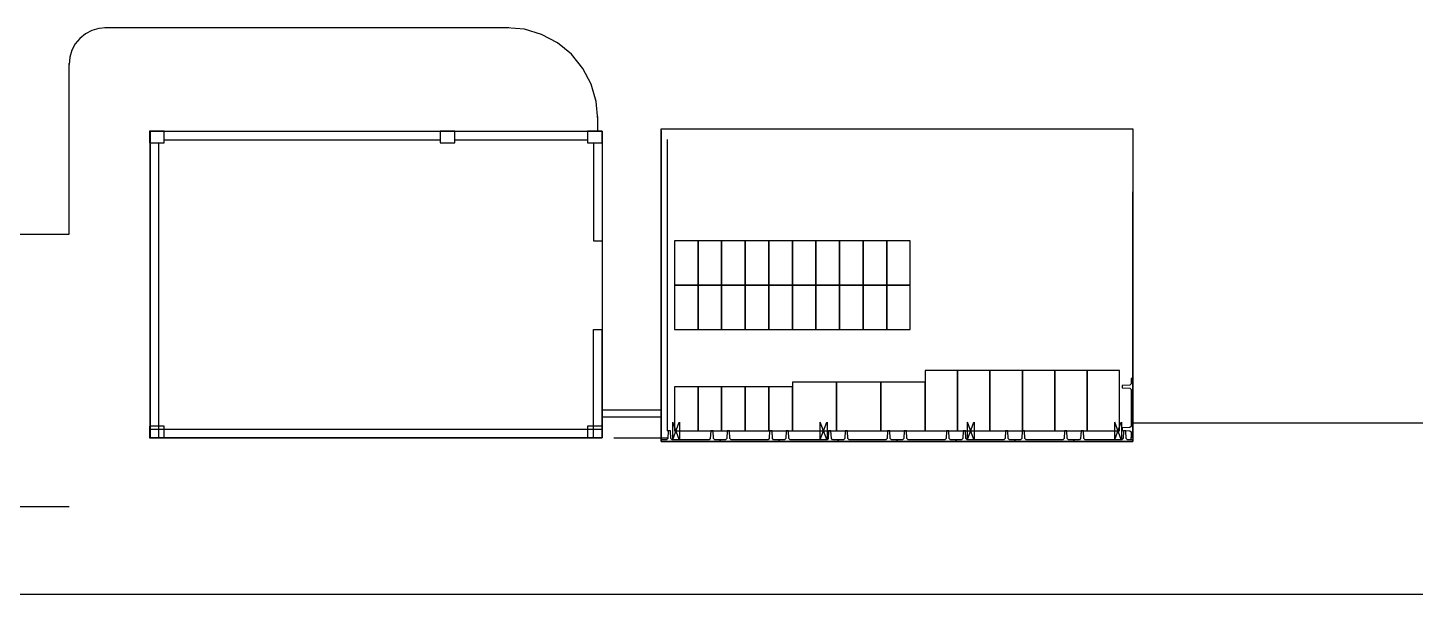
# Model space of a CAD drawing. Header units: metres. Extents: x 2 to 323, y -2 to 254.
# Drawn here: x 63.06 to 110.12, y 7.56 to 26.76 of the extents above; entities that cross this region are included whole.
import ezdxf

# ---------------------------------------------------------------- set-up
doc = ezdxf.new("R2010")
doc.units = ezdxf.units.M
doc.layers.add('REFERENCIA', color=7, linetype='Continuous')

msp = doc.modelspace()

# ---------------------------------------------------------------- linework, layer by layer
at = {"layer": 'REFERENCIA'}
for p, q in [((79.376, 26.761), (65.681, 26.761)), ((64.473, 19.76), (64.473, 25.553)), ((82.396, 23.261), (82.396, 23.751)), ((67.221, 23.261), (67.221, 12.861)), ((67.221, 23.261), (67.221, 12.861)), ((67.696, 23.261), (77.046, 23.261)), ((67.696, 23.261), (77.046, 23.261)), ((77.546, 23.261), (82.046, 23.261)), ((77.546, 23.261), (82.046, 23.261)), ((84.546, 23.276), (84.546, 12.796)), ((84.546, 23.276), (84.546, 12.796)), ((67.496, 22.861), (67.496, 12.861)), ((67.496, 22.861), (67.496, 12.861)), ((67.696, 22.961), (77.046, 22.961)), ((67.696, 22.961), (77.046, 22.961)), ((77.546, 22.961), (82.046, 22.961)), ((77.546, 22.961), (82.046, 22.961)), ((82.246, 22.861), (82.246, 19.542)), ((82.246, 22.861), (82.246, 19.542)), ((82.546, 22.861), (82.546, 19.542)), ((82.546, 22.861), (82.546, 19.542)), ((84.746, 22.976), (84.746, 13.096)), ((84.746, 22.976), (84.746, 13.096)), ((100.546, 14.876), (100.546, 21.196)), ((100.546, 14.876), (100.546, 21.196)), ((82.246, 19.542), (82.546, 19.542)), ((82.246, 19.542), (82.546, 19.542)), ((82.246, 12.861), (82.246, 16.53)), ((82.246, 16.53), (82.546, 16.53)), ((82.246, 12.861), (82.246, 16.53)), ((82.246, 16.53), (82.546, 16.53)), ((82.546, 12.861), (82.546, 16.53)), ((82.546, 12.861), (82.546, 16.53)), ((82.546, 12.861), (82.546, 16.53)), ((82.546, 12.861), (82.546, 16.53)), ((82.546, 13.81), (84.546, 13.81)), ((82.546, 13.81), (84.546, 13.81)), ((84.546, 13.561), (82.546, 13.561)), ((84.546, 13.561), (82.546, 13.561)), ((84.931, 13.396), (84.931, 12.796)), ((84.931, 13.396), (84.931, 12.796)), ((84.94, 12.804), (85.161, 13.388)), ((85.161, 12.804), (84.94, 13.388)), ((84.94, 12.804), (85.161, 13.388)), ((85.161, 12.804), (84.94, 13.388)), ((85.171, 13.396), (85.171, 12.796)), ((85.171, 13.396), (85.171, 12.796)), ((89.931, 13.396), (89.931, 12.796)), ((89.931, 13.396), (89.931, 12.796)), ((89.94, 12.804), (90.161, 13.388)), ((90.161, 12.804), (89.94, 13.388)), ((89.94, 12.804), (90.161, 13.388)), ((90.161, 12.804), (89.94, 13.388)), ((90.171, 13.396), (90.171, 12.796)), ((90.171, 13.396), (90.171, 12.796)), ((94.921, 13.396), (94.921, 12.796)), ((94.921, 13.396), (94.921, 12.796)), ((94.93, 12.804), (95.151, 13.388)), ((95.151, 12.804), (94.93, 13.388)), ((94.93, 12.804), (95.151, 13.388)), ((95.151, 12.804), (94.93, 13.388)), ((95.161, 13.396), (95.161, 12.796)), ((95.161, 13.396), (95.161, 12.796)), ((99.921, 13.396), (99.921, 12.796)), ((99.921, 13.396), (99.921, 12.796)), ((99.93, 12.804), (100.151, 13.388)), ((100.151, 12.804), (99.93, 13.388)), ((99.93, 12.804), (100.151, 13.388)), ((100.151, 12.804), (99.93, 13.388)), ((100.161, 13.396), (100.161, 12.796)), ((100.161, 13.396), (100.161, 12.796)), ((118.666, 13.361), (100.546, 13.361)), ((118.666, 13.361), (100.546, 13.361)), ((67.221, 13.161), (82.546, 13.161)), ((67.221, 13.161), (82.546, 13.161)), ((67.221, 13.161), (82.546, 13.161)), ((67.221, 13.161), (82.546, 13.161)), ((67.221, 12.861), (82.546, 12.861)), ((67.221, 12.861), (82.546, 12.861)), ((82.946, 12.861), (84.793, 12.861)), ((82.946, 12.861), (84.793, 12.861)), ((84.786, 13.096), (84.746, 13.096)), ((84.786, 13.096), (84.746, 13.096)), ((37.856, 7.561), (192.761, 7.561)), ((37.856, 7.561), (192.761, 7.561))]:
    msp.add_line(p, q, dxfattribs=at)
for points in [[(65.716, 26.761), (65.471, 26.74), (65.238, 26.671), (65.022, 26.558), (64.832, 26.402), (64.676, 26.212), (64.563, 25.997), (64.494, 25.763), (64.473, 25.518)], [(82.396, 23.653), (82.344, 24.265), (82.173, 24.848), (81.891, 25.386), (81.503, 25.862), (81.028, 26.251), (80.491, 26.535), (79.908, 26.708), (79.297, 26.761)], [(18.753, 19.76), (64.473, 19.76)], [(64.473, 10.52), (8.348, 10.52)]]:
    msp.add_lwpolyline(points, dxfattribs=at)
for points in [[(67.196, 22.861), (67.696, 22.861), (67.696, 23.261), (67.196, 23.261), (67.196, 22.861)], [(67.196, 22.861), (67.696, 22.861), (67.696, 23.261), (67.196, 23.261), (67.196, 22.861)], [(67.221, 23.261), (82.546, 23.261), (82.546, 12.861), (67.221, 12.861), (67.221, 23.261)], [(67.221, 23.261), (82.546, 23.261), (82.546, 12.861), (67.221, 12.861), (67.221, 23.261)], [(77.046, 22.861), (77.546, 22.861), (77.546, 23.261), (77.046, 23.261), (77.046, 22.861)], [(77.046, 22.861), (77.546, 22.861), (77.546, 23.261), (77.046, 23.261), (77.046, 22.861)], [(82.046, 22.861), (82.546, 22.861), (82.546, 23.261), (82.046, 23.261), (82.046, 22.861)], [(82.046, 22.861), (82.546, 22.861), (82.546, 23.261), (82.046, 23.261), (82.046, 22.861)], [(84.546, 23.336), (100.546, 23.336), (100.546, 12.736), (84.546, 12.736), (84.546, 23.336)], [(84.996, 18.036), (85.796, 18.036), (85.796, 19.536), (84.996, 19.536), (84.996, 18.036)], [(84.996, 18.036), (85.796, 18.036), (85.796, 19.536), (84.996, 19.536), (84.996, 18.036)], [(85.796, 18.036), (86.596, 18.036), (86.596, 19.536), (85.796, 19.536), (85.796, 18.036)], [(85.796, 18.036), (86.596, 18.036), (86.596, 19.536), (85.796, 19.536), (85.796, 18.036)], [(86.596, 18.036), (87.396, 18.036), (87.396, 19.536), (86.596, 19.536), (86.596, 18.036)], [(86.596, 18.036), (87.396, 18.036), (87.396, 19.536), (86.596, 19.536), (86.596, 18.036)], [(87.396, 18.036), (88.196, 18.036), (88.196, 19.536), (87.396, 19.536), (87.396, 18.036)], [(87.396, 18.036), (88.196, 18.036), (88.196, 19.536), (87.396, 19.536), (87.396, 18.036)], [(88.196, 18.036), (88.996, 18.036), (88.996, 19.536), (88.196, 19.536), (88.196, 18.036)], [(88.196, 18.036), (88.996, 18.036), (88.996, 19.536), (88.196, 19.536), (88.196, 18.036)], [(88.996, 18.036), (89.796, 18.036), (89.796, 19.536), (88.996, 19.536), (88.996, 18.036)], [(88.996, 18.036), (89.796, 18.036), (89.796, 19.536), (88.996, 19.536), (88.996, 18.036)], [(89.796, 18.036), (90.596, 18.036), (90.596, 19.536), (89.796, 19.536), (89.796, 18.036)], [(89.796, 18.036), (90.596, 18.036), (90.596, 19.536), (89.796, 19.536), (89.796, 18.036)], [(90.596, 18.036), (91.396, 18.036), (91.396, 19.536), (90.596, 19.536), (90.596, 18.036)], [(90.596, 18.036), (91.396, 18.036), (91.396, 19.536), (90.596, 19.536), (90.596, 18.036)], [(91.396, 18.036), (92.196, 18.036), (92.196, 19.536), (91.396, 19.536), (91.396, 18.036)], [(91.396, 18.036), (92.196, 18.036), (92.196, 19.536), (91.396, 19.536), (91.396, 18.036)], [(92.196, 18.036), (92.996, 18.036), (92.996, 19.536), (92.196, 19.536), (92.196, 18.036)], [(92.196, 18.036), (92.996, 18.036), (92.996, 19.536), (92.196, 19.536), (92.196, 18.036)], [(84.996, 16.536), (85.796, 16.536), (85.796, 18.036), (84.996, 18.036), (84.996, 16.536)], [(84.996, 16.536), (85.796, 16.536), (85.796, 18.036), (84.996, 18.036), (84.996, 16.536)], [(85.796, 16.536), (86.596, 16.536), (86.596, 18.036), (85.796, 18.036), (85.796, 16.536)], [(85.796, 16.536), (86.596, 16.536), (86.596, 18.036), (85.796, 18.036), (85.796, 16.536)], [(86.596, 16.536), (87.396, 16.536), (87.396, 18.036), (86.596, 18.036), (86.596, 16.536)], [(86.596, 16.536), (87.396, 16.536), (87.396, 18.036), (86.596, 18.036), (86.596, 16.536)], [(87.396, 16.536), (88.196, 16.536), (88.196, 18.036), (87.396, 18.036), (87.396, 16.536)], [(87.396, 16.536), (88.196, 16.536), (88.196, 18.036), (87.396, 18.036), (87.396, 16.536)], [(88.196, 16.536), (88.996, 16.536), (88.996, 18.036), (88.196, 18.036), (88.196, 16.536)], [(88.196, 16.536), (88.996, 16.536), (88.996, 18.036), (88.196, 18.036), (88.196, 16.536)], [(88.996, 16.536), (89.796, 16.536), (89.796, 18.036), (88.996, 18.036), (88.996, 16.536)], [(88.996, 16.536), (89.796, 16.536), (89.796, 18.036), (88.996, 18.036), (88.996, 16.536)], [(89.796, 16.536), (90.596, 16.536), (90.596, 18.036), (89.796, 18.036), (89.796, 16.536)], [(89.796, 16.536), (90.596, 16.536), (90.596, 18.036), (89.796, 18.036), (89.796, 16.536)], [(90.596, 16.536), (91.396, 16.536), (91.396, 18.036), (90.596, 18.036), (90.596, 16.536)], [(90.596, 16.536), (91.396, 16.536), (91.396, 18.036), (90.596, 18.036), (90.596, 16.536)], [(91.396, 16.536), (92.196, 16.536), (92.196, 18.036), (91.396, 18.036), (91.396, 16.536)], [(91.396, 16.536), (92.196, 16.536), (92.196, 18.036), (91.396, 18.036), (91.396, 16.536)], [(92.196, 16.536), (92.996, 16.536), (92.996, 18.036), (92.196, 18.036), (92.196, 16.536)], [(92.196, 16.536), (92.996, 16.536), (92.996, 18.036), (92.196, 18.036), (92.196, 16.536)], [(93.496, 13.096), (94.596, 13.096), (94.596, 15.146), (93.496, 15.146), (93.496, 13.096)], [(93.496, 13.096), (94.596, 13.096), (94.596, 15.146), (93.496, 15.146), (93.496, 13.096)], [(94.596, 13.096), (95.696, 13.096), (95.696, 15.146), (94.596, 15.146), (94.596, 13.096)], [(94.596, 13.096), (95.696, 13.096), (95.696, 15.146), (94.596, 15.146), (94.596, 13.096)], [(95.696, 13.096), (96.796, 13.096), (96.796, 15.146), (95.696, 15.146), (95.696, 13.096)], [(95.696, 13.096), (96.796, 13.096), (96.796, 15.146), (95.696, 15.146), (95.696, 13.096)], [(96.796, 13.096), (97.896, 13.096), (97.896, 15.146), (96.796, 15.146), (96.796, 13.096)], [(96.796, 13.096), (97.896, 13.096), (97.896, 15.146), (96.796, 15.146), (96.796, 13.096)], [(97.896, 13.096), (98.996, 13.096), (98.996, 15.146), (97.896, 15.146), (97.896, 13.096)], [(97.896, 13.096), (98.996, 13.096), (98.996, 15.146), (97.896, 15.146), (97.896, 13.096)], [(98.996, 13.096), (100.096, 13.096), (100.096, 15.146), (98.996, 15.146), (98.996, 13.096)], [(98.996, 13.096), (100.096, 13.096), (100.096, 15.146), (98.996, 15.146), (98.996, 13.096)], [(84.996, 13.096), (85.796, 13.096), (85.796, 14.596), (84.996, 14.596), (84.996, 13.096)], [(84.996, 13.096), (85.796, 13.096), (85.796, 14.596), (84.996, 14.596), (84.996, 13.096)], [(85.796, 13.096), (86.596, 13.096), (86.596, 14.596), (85.796, 14.596), (85.796, 13.096)], [(85.796, 13.096), (86.596, 13.096), (86.596, 14.596), (85.796, 14.596), (85.796, 13.096)], [(86.596, 13.096), (87.396, 13.096), (87.396, 14.596), (86.596, 14.596), (86.596, 13.096)], [(86.596, 13.096), (87.396, 13.096), (87.396, 14.596), (86.596, 14.596), (86.596, 13.096)], [(87.396, 13.096), (88.196, 13.096), (88.196, 14.596), (87.396, 14.596), (87.396, 13.096)], [(87.396, 13.096), (88.196, 13.096), (88.196, 14.596), (87.396, 14.596), (87.396, 13.096)], [(88.196, 13.096), (88.996, 13.096), (88.996, 14.596), (88.196, 14.596), (88.196, 13.096)], [(88.196, 13.096), (88.996, 13.096), (88.996, 14.596), (88.196, 14.596), (88.196, 13.096)], [(90.496, 13.096), (90.496, 14.746), (88.996, 14.746), (88.996, 13.096), (90.496, 13.096)], [(90.496, 13.096), (90.496, 14.746), (88.996, 14.746), (88.996, 13.096), (90.496, 13.096)], [(91.996, 13.096), (91.996, 14.746), (90.496, 14.746), (90.496, 13.096), (91.996, 13.096)], [(91.996, 13.096), (91.996, 14.746), (90.496, 14.746), (90.496, 13.096), (91.996, 13.096)], [(93.496, 13.096), (93.496, 14.746), (91.996, 14.746), (91.996, 13.096), (93.496, 13.096)], [(93.496, 13.096), (93.496, 14.746), (91.996, 14.746), (91.996, 13.096), (93.496, 13.096)], [(100.446, 13.209), (100.186, 13.196), (100.186, 13.116), (100.446, 13.104), (100.486, 13.061), (100.486, 12.876), (100.546, 12.876), (100.546, 14.876), (100.486, 14.876), (100.486, 14.691), (100.446, 14.649), (100.186, 14.636), (100.186, 14.556), (100.446, 14.544), (100.486, 14.501), (100.486, 13.251), (100.446, 13.209)], [(100.446, 13.209), (100.186, 13.196), (100.186, 13.116), (100.446, 13.104), (100.486, 13.061), (100.486, 12.876), (100.546, 12.876), (100.546, 14.876), (100.486, 14.876), (100.486, 14.691), (100.446, 14.649), (100.186, 14.636), (100.186, 14.556), (100.446, 14.544), (100.486, 14.501), (100.486, 13.251), (100.446, 13.209)], [(67.696, 13.261), (67.196, 13.261), (67.196, 12.861), (67.696, 12.861), (67.696, 13.261)], [(67.696, 13.261), (67.196, 13.261), (67.196, 12.861), (67.696, 12.861), (67.696, 13.261)], [(82.546, 13.261), (82.046, 13.261), (82.046, 12.861), (82.546, 12.861), (82.546, 13.261)], [(82.546, 13.261), (82.046, 13.261), (82.046, 12.861), (82.546, 12.861), (82.546, 13.261)], [(84.878, 12.836), (84.866, 13.096), (84.786, 13.096), (84.773, 12.836), (84.731, 12.796), (84.546, 12.796), (84.546, 12.736), (86.546, 12.736), (86.546, 12.796), (86.361, 12.796), (86.318, 12.836), (86.306, 13.096), (86.226, 13.096), (86.213, 12.836), (86.171, 12.796), (84.921, 12.796), (84.878, 12.836)], [(84.878, 12.836), (84.866, 13.096), (84.786, 13.096), (84.773, 12.836), (84.731, 12.796), (84.546, 12.796), (84.546, 12.736), (86.546, 12.736), (86.546, 12.796), (86.361, 12.796), (86.318, 12.836), (86.306, 13.096), (86.226, 13.096), (86.213, 12.836), (86.171, 12.796), (84.921, 12.796), (84.878, 12.836)], [(86.878, 12.836), (86.866, 13.096), (86.786, 13.096), (86.773, 12.836), (86.731, 12.796), (86.546, 12.796), (86.546, 12.736), (88.546, 12.736), (88.546, 12.796), (88.361, 12.796), (88.318, 12.836), (88.306, 13.096), (88.226, 13.096), (88.213, 12.836), (88.171, 12.796), (86.921, 12.796), (86.878, 12.836)], [(86.878, 12.836), (86.866, 13.096), (86.786, 13.096), (86.773, 12.836), (86.731, 12.796), (86.546, 12.796), (86.546, 12.736), (88.546, 12.736), (88.546, 12.796), (88.361, 12.796), (88.318, 12.836), (88.306, 13.096), (88.226, 13.096), (88.213, 12.836), (88.171, 12.796), (86.921, 12.796), (86.878, 12.836)], [(88.878, 12.836), (88.866, 13.096), (88.786, 13.096), (88.773, 12.836), (88.731, 12.796), (88.546, 12.796), (88.546, 12.736), (90.546, 12.736), (90.546, 12.796), (90.361, 12.796), (90.318, 12.836), (90.306, 13.096), (90.226, 13.096), (90.213, 12.836), (90.171, 12.796), (88.921, 12.796), (88.878, 12.836)], [(88.878, 12.836), (88.866, 13.096), (88.786, 13.096), (88.773, 12.836), (88.731, 12.796), (88.546, 12.796), (88.546, 12.736), (90.546, 12.736), (90.546, 12.796), (90.361, 12.796), (90.318, 12.836), (90.306, 13.096), (90.226, 13.096), (90.213, 12.836), (90.171, 12.796), (88.921, 12.796), (88.878, 12.836)], [(90.878, 12.836), (90.866, 13.096), (90.786, 13.096), (90.773, 12.836), (90.731, 12.796), (90.546, 12.796), (90.546, 12.736), (92.546, 12.736), (92.546, 12.796), (92.361, 12.796), (92.318, 12.836), (92.306, 13.096), (92.226, 13.096), (92.213, 12.836), (92.171, 12.796), (90.921, 12.796), (90.878, 12.836)], [(90.878, 12.836), (90.866, 13.096), (90.786, 13.096), (90.773, 12.836), (90.731, 12.796), (90.546, 12.796), (90.546, 12.736), (92.546, 12.736), (92.546, 12.796), (92.361, 12.796), (92.318, 12.836), (92.306, 13.096), (92.226, 13.096), (92.213, 12.836), (92.171, 12.796), (90.921, 12.796), (90.878, 12.836)], [(92.878, 12.836), (92.866, 13.096), (92.786, 13.096), (92.773, 12.836), (92.731, 12.796), (92.546, 12.796), (92.546, 12.736), (94.546, 12.736), (94.546, 12.796), (94.361, 12.796), (94.318, 12.836), (94.306, 13.096), (94.226, 13.096), (94.213, 12.836), (94.171, 12.796), (92.921, 12.796), (92.878, 12.836)], [(92.878, 12.836), (92.866, 13.096), (92.786, 13.096), (92.773, 12.836), (92.731, 12.796), (92.546, 12.796), (92.546, 12.736), (94.546, 12.736), (94.546, 12.796), (94.361, 12.796), (94.318, 12.836), (94.306, 13.096), (94.226, 13.096), (94.213, 12.836), (94.171, 12.796), (92.921, 12.796), (92.878, 12.836)], [(94.878, 12.836), (94.866, 13.096), (94.786, 13.096), (94.773, 12.836), (94.731, 12.796), (94.546, 12.796), (94.546, 12.736), (96.546, 12.736), (96.546, 12.796), (96.361, 12.796), (96.318, 12.836), (96.306, 13.096), (96.226, 13.096), (96.213, 12.836), (96.171, 12.796), (94.921, 12.796), (94.878, 12.836)], [(94.878, 12.836), (94.866, 13.096), (94.786, 13.096), (94.773, 12.836), (94.731, 12.796), (94.546, 12.796), (94.546, 12.736), (96.546, 12.736), (96.546, 12.796), (96.361, 12.796), (96.318, 12.836), (96.306, 13.096), (96.226, 13.096), (96.213, 12.836), (96.171, 12.796), (94.921, 12.796), (94.878, 12.836)], [(96.878, 12.836), (96.866, 13.096), (96.786, 13.096), (96.773, 12.836), (96.731, 12.796), (96.546, 12.796), (96.546, 12.736), (98.546, 12.736), (98.546, 12.796), (98.361, 12.796), (98.318, 12.836), (98.306, 13.096), (98.226, 13.096), (98.213, 12.836), (98.171, 12.796), (96.921, 12.796), (96.878, 12.836)], [(96.878, 12.836), (96.866, 13.096), (96.786, 13.096), (96.773, 12.836), (96.731, 12.796), (96.546, 12.796), (96.546, 12.736), (98.546, 12.736), (98.546, 12.796), (98.361, 12.796), (98.318, 12.836), (98.306, 13.096), (98.226, 13.096), (98.213, 12.836), (98.171, 12.796), (96.921, 12.796), (96.878, 12.836)], [(98.878, 12.836), (98.866, 13.096), (98.786, 13.096), (98.773, 12.836), (98.731, 12.796), (98.546, 12.796), (98.546, 12.736), (100.546, 12.736), (100.546, 12.796), (100.361, 12.796), (100.318, 12.836), (100.306, 13.096), (100.226, 13.096), (100.213, 12.836), (100.171, 12.796), (98.921, 12.796), (98.878, 12.836)], [(98.878, 12.836), (98.866, 13.096), (98.786, 13.096), (98.773, 12.836), (98.731, 12.796), (98.546, 12.796), (98.546, 12.736), (100.546, 12.736), (100.546, 12.796), (100.361, 12.796), (100.318, 12.836), (100.306, 13.096), (100.226, 13.096), (100.213, 12.836), (100.171, 12.796), (98.921, 12.796), (98.878, 12.836)], [(100.486, 12.876), (100.546, 12.876), (100.546, 12.796), (100.486, 12.796), (100.486, 12.876)], [(100.486, 12.876), (100.546, 12.876), (100.546, 12.796), (100.486, 12.796), (100.486, 12.876)]]:
    msp.add_lwpolyline(points, close=True, dxfattribs=at)

doc.saveas('drawing.dxf')
